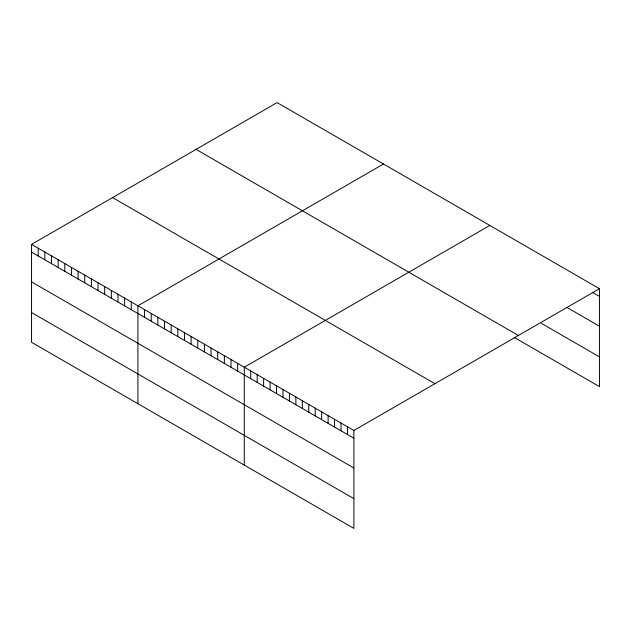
<?xml version="1.0" encoding="UTF-8"?>
<svg xmlns="http://www.w3.org/2000/svg" width="631" height="631" viewBox="0 0 631 631"><rect width="100%" height="100%" fill="white"/><g stroke="black" fill="none" stroke-linecap="round" stroke-linejoin="round"><path stroke-width="0.95" d="M31.55 244.371L353.888 430.476L353.888 528.399L31.55 342.294L31.55 244.371L277.112 102.601L599.45 288.706L599.45 386.629L514.028 337.309M383.482 164.013L137.921 305.79L137.921 403.706M489.853 225.433L244.292 367.203L244.292 465.126M353.888 430.476L599.45 288.706M593.006 292.737L599.45 296.46M567.214 307.605L599.45 326.219M541.43 323.372L599.45 356.87M196.075 149.389L518.414 335.487M112.586 197.59L434.925 383.687M31.55 252.132L353.888 438.229M31.55 281.883L353.888 467.989M31.55 312.542L353.888 498.64M347.444 426.753L347.444 434.514M341 423.03L341 430.792M334.548 419.307L334.548 427.069M328.104 415.584L328.104 423.346M321.66 411.869L321.66 419.623M315.208 408.147L315.208 415.9M308.764 404.424L308.764 412.177M302.32 400.701L302.32 408.454M295.868 396.978L295.868 404.731M289.424 393.255L289.424 401.016M282.98 389.532L282.98 397.293M276.528 385.809L276.528 393.57M270.084 382.086L270.084 389.848M263.632 378.371L263.632 386.125M257.188 374.648L257.188 382.402M250.744 370.925L250.744 378.679M237.65 363.361L237.65 371.123M231.001 359.528L231.001 367.281M224.352 355.687L224.352 363.44M217.703 351.846L217.703 359.607M211.054 348.012L211.054 355.766M204.405 344.171L204.405 351.932M197.755 340.33L197.755 348.091M191.106 336.497L191.106 344.25M184.457 332.655L184.457 340.417M177.816 328.814L177.816 336.575M171.167 324.981L171.167 332.734M164.517 321.14L164.517 328.901M157.868 317.306L157.868 325.06M151.219 313.465L151.219 321.218M144.57 309.624L144.57 317.385M131.272 301.949L131.272 309.703M124.622 298.108L124.622 305.869M117.981 294.275L117.981 302.028M111.332 290.434L111.332 298.195M104.683 286.592L104.683 294.354M98.034 282.759L98.034 290.512M91.385 278.918L91.385 286.679M84.735 275.084L84.735 282.838M78.086 271.243L78.086 278.997M71.437 267.402L71.437 275.163M64.788 263.569L64.788 271.322M58.147 259.727L58.147 267.481M51.497 255.886L51.497 263.648M44.848 252.053L44.848 259.806M38.199 248.212L38.199 255.973"/></g></svg>
